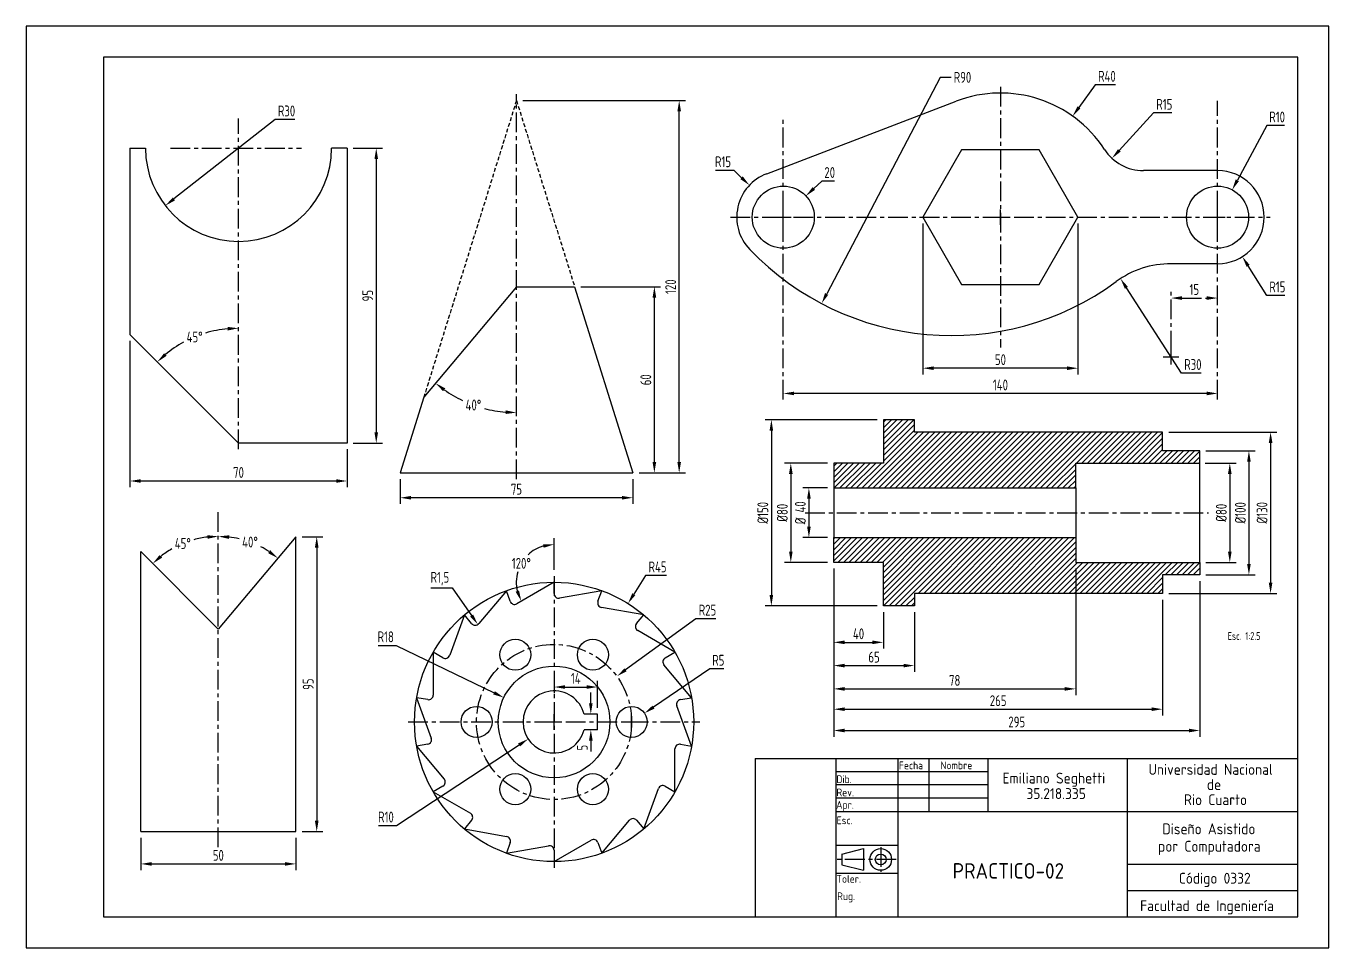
# Model space of a CAD drawing. Header units: millimetres. Extents: x 0 to 420, y 0 to 297.
import ezdxf

# ---------------------------------------------------------------- set-up
doc = ezdxf.new("R2010")
doc.units = ezdxf.units.MM
doc.header["$LTSCALE"] = 0.2
doc.linetypes.add('CENTER', pattern=[50.8, 31.75, -6.35, 6.35, -6.35])
doc.linetypes.add('HIDDEN', pattern=[9.525, 6.35, -3.175])
doc.layers.add('1', color=1, linetype='CENTER')
doc.layers.add('2', color=5, linetype='HIDDEN')
doc.styles.add('Mazufri', font='isocp.shx', dxfattribs={"width": 0.8})
doc.dimstyles.new('Copy of mazufri', dxfattribs={"dimtxt": 3.5, "dimasz": 3.5, "dimexe": 2, "dimexo": 2, "dimgap": 1, "dimtad": 1, "dimlfac": 2.5, "dimzin": 9, "dimtxsty": 'Mazufri', "dimcen": 2.5, "dimclrd": 1, "dimclre": 1, "dimclrt": 5, "dimadec": 0, "dimazin": 0, "dimtm": 1e-09, "dimtfac": 1, "dimtmove": 0, "dimatfit": 3, "dimfxl": 0, "dimarcsym": 0})
doc.dimstyles.new('mazufri', dxfattribs={"dimtxt": 3.5, "dimasz": 3.5, "dimexe": 2, "dimexo": 2, "dimgap": 1, "dimtad": 1, "dimzin": 9, "dimtxsty": 'Mazufri', "dimblk2": 'CLOSEDBLANK', "dimcen": 2.5, "dimclrd": 1, "dimclre": 1, "dimclrt": 5, "dimadec": 0, "dimazin": 0, "dimtm": 1e-09, "dimtfac": 1, "dimtdec": 0, "dimtmove": 0, "dimatfit": 3, "dimfxl": 0, "dimarcsym": 0})
doc.dimstyles.new('mazufri radio', dxfattribs={"dimtxt": 3.5, "dimasz": 3.5, "dimexe": 2, "dimexo": 2, "dimgap": 1, "dimtad": 1, "dimtih": 1, "dimtoh": 1, "dimzin": 9, "dimtxsty": 'Mazufri', "dimcen": 2.5, "dimclrd": 1, "dimclre": 1, "dimclrt": 5, "dimadec": 0, "dimazin": 0, "dimtm": 1e-09, "dimtfac": 1, "dimtmove": 0, "dimatfit": 3, "dimfxl": 0, "dimarcsym": 0})
pattern_1 = [(45, (-12.4183, 38.6741), (-0.8980256, 0.8980256), [])]

# ---------------------------------------------------------------- blocks, each defined once
blk = doc.blocks.new('*D10')
at = {"color": 1, "lineweight": -2}
for p, q in [((105.49, 257.64), (114.89, 257.64)), ((112.89, 254.14), (112.89, 166.14)), ((105.49, 162.64), (114.89, 162.64))]:
    blk.add_line(p, q, dxfattribs=at)
at = {"color": 1}
for points in [[(112.31, 254.14), (113.48, 254.14), (112.89, 257.64)], [(112.31, 166.14), (113.48, 166.14), (112.89, 162.64)]]:
    blk.add_solid(points, dxfattribs=at)
at = {"layer": 'Defpoints', "color": 0}
for p in [(103.49, 257.64), (103.49, 162.64), (112.89, 162.64)]:
    blk.add_point(p, dxfattribs=at)
at = {"color": 5, "insert": (110.14, 210.14), "char_height": 3.5, "attachment_point": 5, "rotation": 90, "style": 'Mazufri'}
blk.add_mtext('95', dxfattribs=at)
blk = doc.blocks.new('_ClosedBlank')
at = {"color": 0, "linetype": 'ByBlock', "lineweight": -2}
for p, q in [((-1, 0.17), (0, 0)), ((-1, 0.17), (-1, -0.17)), ((0, 0), (-1, -0.17))]:
    blk.add_line(p, q, dxfattribs=at)
blk = doc.blocks.new('*D11')
at = {"color": 1, "lineweight": -2}
for p, q in [((33.49, 195.64), (33.49, 148.43)), ((103.49, 160.64), (103.49, 148.43)), ((99.99, 150.43), (36.99, 150.43))]:
    blk.add_line(p, q, dxfattribs=at)
at = {"color": 1}
for points in [[(36.99, 151.02), (36.99, 149.85), (33.49, 150.43)], [(99.99, 151.02), (99.99, 149.85), (103.49, 150.43)]]:
    blk.add_solid(points, dxfattribs=at)
at = {"layer": 'Defpoints', "color": 0}
for p in [(33.49, 197.64), (103.49, 162.64), (33.49, 150.43)]:
    blk.add_point(p, dxfattribs=at)
at = {"color": 5, "insert": (68.49, 153.18), "char_height": 3.5, "attachment_point": 5, "style": 'Mazufri'}
blk.add_mtext('70', dxfattribs=at)
blk = doc.blocks.new('*D12')
at = {"color": 1, "lineweight": -2}
for p, q in [((120.59, 151.04), (120.59, 143.04)), ((195.59, 151.04), (195.59, 143.04)), ((192.09, 145.04), (124.09, 145.04))]:
    blk.add_line(p, q, dxfattribs=at)
at = {"color": 1}
for points in [[(124.09, 145.62), (124.09, 144.45), (120.59, 145.04)], [(192.09, 145.62), (192.09, 144.45), (195.59, 145.04)]]:
    blk.add_solid(points, dxfattribs=at)
at = {"layer": 'Defpoints', "color": 0}
for p in [(120.59, 153.04), (195.59, 153.04), (120.59, 145.04)]:
    blk.add_point(p, dxfattribs=at)
at = {"color": 5, "insert": (158.09, 147.79), "char_height": 3.5, "attachment_point": 5, "style": 'Mazufri'}
blk.add_mtext('75', dxfattribs=at)
blk = doc.blocks.new('*D13')
at = {"color": 1, "lineweight": -2}
for p, q in [((178.84, 213.04), (204.54, 213.04)), ((202.54, 156.54), (202.54, 209.54)), ((197.59, 153.04), (204.54, 153.04))]:
    blk.add_line(p, q, dxfattribs=at)
at = {"color": 1}
for points in [[(201.96, 209.54), (203.13, 209.54), (202.54, 213.04)], [(201.96, 156.54), (203.13, 156.54), (202.54, 153.04)]]:
    blk.add_solid(points, dxfattribs=at)
at = {"layer": 'Defpoints', "color": 0}
for p in [(176.84, 213.04), (202.54, 213.04), (195.59, 153.04)]:
    blk.add_point(p, dxfattribs=at)
at = {"color": 5, "insert": (199.79, 183.04), "char_height": 3.5, "attachment_point": 5, "rotation": 90, "style": 'Mazufri'}
blk.add_mtext('60', dxfattribs=at)
blk = doc.blocks.new('*D14')
at = {"color": 1, "lineweight": -2}
for p, q in [((160.09, 273.04), (212.54, 273.04)), ((210.54, 156.54), (210.54, 269.54)), ((197.59, 153.04), (212.54, 153.04))]:
    blk.add_line(p, q, dxfattribs=at)
at = {"color": 1}
for points in [[(209.96, 269.54), (211.13, 269.54), (210.54, 273.04)], [(209.96, 156.54), (211.13, 156.54), (210.54, 153.04)]]:
    blk.add_solid(points, dxfattribs=at)
at = {"layer": 'Defpoints', "color": 0}
for p in [(158.09, 273.04), (210.54, 273.04), (195.59, 153.04)]:
    blk.add_point(p, dxfattribs=at)
at = {"color": 5, "insert": (207.79, 213.04), "char_height": 3.5, "attachment_point": 5, "rotation": 90, "style": 'Mazufri'}
blk.add_mtext('120', dxfattribs=at)
blk = doc.blocks.new('*D15')
at = {"color": 1, "lineweight": -2}
for p, q in [((289.1, 233.44), (289.1, 184.77)), ((339.1, 233.44), (339.1, 184.77)), ((335.6, 186.77), (292.6, 186.77))]:
    blk.add_line(p, q, dxfattribs=at)
at = {"color": 1}
for points in [[(292.6, 187.36), (292.6, 186.19), (289.1, 186.77)], [(335.6, 187.36), (335.6, 186.19), (339.1, 186.77)]]:
    blk.add_solid(points, dxfattribs=at)
at = {"layer": 'Defpoints', "color": 0}
for p in [(289.1, 235.44), (339.1, 235.44), (289.1, 186.77)]:
    blk.add_point(p, dxfattribs=at)
at = {"color": 5, "insert": (314.1, 189.52), "char_height": 3.5, "attachment_point": 5, "style": 'Mazufri'}
blk.add_mtext('50', dxfattribs=at)
blk = doc.blocks.new('*D16')
at = {"color": 1, "lineweight": -2}
blk.add_line((380.6, 178.64), (247.6, 178.64), dxfattribs=at)
at = {"color": 1}
for points in [[(247.6, 179.22), (247.6, 178.06), (244.1, 178.64)], [(380.6, 179.22), (380.6, 178.06), (384.1, 178.64)]]:
    blk.add_solid(points, dxfattribs=at)
at = {"layer": 'Defpoints', "color": 0}
for p in [(244.1, 178.64), (244.1, 178.64), (384.1, 178.64)]:
    blk.add_point(p, dxfattribs=at)
at = {"color": 5, "insert": (314.1, 181.39), "char_height": 3.5, "attachment_point": 5, "style": 'Mazufri'}
blk.add_mtext('140', dxfattribs=at)
blk = doc.blocks.new('*D17')
at = {"color": 1, "lineweight": -2}
for p, q in [((36.97, 35.48), (36.97, 25.07)), ((86.97, 35.48), (86.97, 25.07)), ((40.47, 27.07), (83.47, 27.07))]:
    blk.add_line(p, q, dxfattribs=at)
at = {"color": 1}
for points in [[(40.47, 27.65), (40.47, 26.49), (36.97, 27.07)], [(83.47, 27.65), (83.47, 26.49), (86.97, 27.07)]]:
    blk.add_solid(points, dxfattribs=at)
at = {"layer": 'Defpoints', "color": 0}
for p in [(36.97, 37.48), (86.97, 37.48), (86.97, 27.07)]:
    blk.add_point(p, dxfattribs=at)
at = {"color": 5, "insert": (61.97, 29.82), "char_height": 3.5, "attachment_point": 5, "style": 'Mazufri'}
blk.add_mtext('50', dxfattribs=at)
blk = doc.blocks.new('*D18')
at = {"color": 1, "lineweight": -2}
for p, q in [((88.97, 132.48), (95.7, 132.48)), ((93.7, 128.98), (93.7, 40.98)), ((88.97, 37.48), (95.7, 37.48))]:
    blk.add_line(p, q, dxfattribs=at)
at = {"color": 1}
for points in [[(93.12, 128.98), (94.28, 128.98), (93.7, 132.48)], [(93.12, 40.98), (94.28, 40.98), (93.7, 37.48)]]:
    blk.add_solid(points, dxfattribs=at)
at = {"layer": 'Defpoints', "color": 0}
for p in [(86.97, 132.48), (86.97, 37.48), (93.7, 37.48)]:
    blk.add_point(p, dxfattribs=at)
at = {"color": 5, "insert": (90.95, 84.98), "char_height": 3.5, "attachment_point": 5, "rotation": 90, "style": 'Mazufri'}
blk.add_mtext('95', dxfattribs=at)
blk = doc.blocks.new('*D19')
at = {"color": 1, "lineweight": -2}
for p, q in [((260.36, 122.19), (260.36, 96.45)), ((276.36, 108.19), (276.36, 96.45)), ((263.86, 98.45), (272.86, 98.45))]:
    blk.add_line(p, q, dxfattribs=at)
at = {"color": 1}
for points in [[(263.86, 99.04), (263.86, 97.87), (260.36, 98.45)], [(272.86, 99.04), (272.86, 97.87), (276.36, 98.45)]]:
    blk.add_solid(points, dxfattribs=at)
at = {"layer": 'Defpoints', "color": 0}
for p in [(260.36, 124.19), (276.36, 110.19), (276.36, 98.45)]:
    blk.add_point(p, dxfattribs=at)
at = {"color": 5, "insert": (268.36, 101.2), "char_height": 3.5, "attachment_point": 5, "style": 'Mazufri'}
blk.add_mtext('40', dxfattribs=at)
blk = doc.blocks.new('*D20')
at = {"color": 1, "lineweight": -2}
for p, q in [((260.36, 122.19), (260.36, 88.95)), ((286.36, 108.19), (286.36, 88.95)), ((263.86, 90.95), (282.86, 90.95))]:
    blk.add_line(p, q, dxfattribs=at)
at = {"color": 1}
for points in [[(263.86, 91.54), (263.86, 90.37), (260.36, 90.95)], [(282.86, 91.54), (282.86, 90.37), (286.36, 90.95)]]:
    blk.add_solid(points, dxfattribs=at)
at = {"layer": 'Defpoints', "color": 0}
for p in [(260.36, 124.19), (286.36, 110.19), (286.36, 90.95)]:
    blk.add_point(p, dxfattribs=at)
at = {"color": 5, "insert": (273.36, 93.7), "char_height": 3.5, "attachment_point": 5, "style": 'Mazufri'}
blk.add_mtext('65', dxfattribs=at)
blk = doc.blocks.new('*D21')
at = {"color": 1, "lineweight": -2}
for p, q in [((260.36, 122.19), (260.36, 74.91)), ((366.36, 112.19), (366.36, 74.91)), ((263.86, 76.91), (362.86, 76.91))]:
    blk.add_line(p, q, dxfattribs=at)
at = {"color": 1}
for points in [[(263.86, 77.49), (263.86, 76.33), (260.36, 76.91)], [(362.86, 77.49), (362.86, 76.33), (366.36, 76.91)]]:
    blk.add_solid(points, dxfattribs=at)
at = {"layer": 'Defpoints', "color": 0}
for p in [(260.36, 124.19), (366.36, 114.19), (366.36, 76.91)]:
    blk.add_point(p, dxfattribs=at)
at = {"color": 5, "insert": (313.36, 79.66), "char_height": 3.5, "attachment_point": 5, "style": 'Mazufri'}
blk.add_mtext('265', dxfattribs=at)
blk = doc.blocks.new('*D22')
at = {"color": 1, "lineweight": -2}
for p, q in [((260.36, 122.19), (260.36, 68.05)), ((378.36, 118.19), (378.36, 68.05)), ((263.86, 70.05), (374.86, 70.05))]:
    blk.add_line(p, q, dxfattribs=at)
at = {"color": 1}
for points in [[(263.86, 70.63), (263.86, 69.46), (260.36, 70.05)], [(374.86, 70.63), (374.86, 69.46), (378.36, 70.05)]]:
    blk.add_solid(points, dxfattribs=at)
at = {"layer": 'Defpoints', "color": 0}
for p in [(260.36, 124.19), (378.36, 120.19), (378.36, 70.05)]:
    blk.add_point(p, dxfattribs=at)
at = {"color": 5, "insert": (319.36, 72.8), "char_height": 3.5, "attachment_point": 5, "style": 'Mazufri'}
blk.add_mtext('295', dxfattribs=at)
blk = doc.blocks.new('*D23')
at = {"color": 1, "lineweight": -2}
for p, q in [((258.36, 148.19), (250.36, 148.19)), ((252.36, 144.69), (252.36, 135.69)), ((258.36, 132.19), (250.36, 132.19))]:
    blk.add_line(p, q, dxfattribs=at)
at = {"color": 1}
for points in [[(251.78, 144.69), (252.95, 144.69), (252.36, 148.19)], [(251.78, 135.69), (252.95, 135.69), (252.36, 132.19)]]:
    blk.add_solid(points, dxfattribs=at)
at = {"layer": 'Defpoints', "color": 0}
for p in [(260.36, 148.19), (252.36, 132.19), (260.36, 132.19)]:
    blk.add_point(p, dxfattribs=at)
at = {"color": 5, "insert": (249.61, 140.19), "char_height": 3.5, "attachment_point": 5, "rotation": 90, "style": 'Mazufri'}
blk.add_mtext('%%c 40', dxfattribs=at)
blk = doc.blocks.new('*D24')
at = {"color": 1, "lineweight": -2}
for p, q in [((258.36, 156.19), (244.53, 156.19)), ((246.53, 152.69), (246.53, 127.69)), ((258.36, 124.19), (244.53, 124.19))]:
    blk.add_line(p, q, dxfattribs=at)
at = {"color": 1}
for points in [[(245.95, 152.69), (247.12, 152.69), (246.53, 156.19)], [(245.95, 127.69), (247.12, 127.69), (246.53, 124.19)]]:
    blk.add_solid(points, dxfattribs=at)
at = {"layer": 'Defpoints', "color": 0}
for p in [(260.36, 156.19), (246.53, 124.19), (260.36, 124.19)]:
    blk.add_point(p, dxfattribs=at)
at = {"color": 5, "insert": (243.78, 140.19), "char_height": 3.5, "attachment_point": 5, "rotation": 90, "style": 'Mazufri'}
blk.add_mtext('%%c80', dxfattribs=at)
blk = doc.blocks.new('*D25')
at = {"color": 1, "lineweight": -2}
for p, q in [((274.36, 170.19), (238.26, 170.19)), ((240.26, 166.69), (240.26, 113.69)), ((274.36, 110.19), (238.26, 110.19))]:
    blk.add_line(p, q, dxfattribs=at)
at = {"color": 1}
for points in [[(239.68, 166.69), (240.84, 166.69), (240.26, 170.19)], [(239.68, 113.69), (240.84, 113.69), (240.26, 110.19)]]:
    blk.add_solid(points, dxfattribs=at)
at = {"layer": 'Defpoints', "color": 0}
for p in [(276.36, 170.19), (240.26, 110.19), (276.36, 110.19)]:
    blk.add_point(p, dxfattribs=at)
at = {"color": 5, "insert": (237.51, 140.19), "char_height": 3.5, "attachment_point": 5, "rotation": 90, "style": 'Mazufri'}
blk.add_mtext('%%c150', dxfattribs=at)
blk = doc.blocks.new('*D26')
at = {"color": 1, "lineweight": -2}
for p, q in [((380.1, 156.19), (390.04, 156.19)), ((388.04, 152.69), (388.04, 127.69)), ((380.36, 124.19), (390.04, 124.19))]:
    blk.add_line(p, q, dxfattribs=at)
at = {"color": 1}
for points in [[(387.45, 152.69), (388.62, 152.69), (388.04, 156.19)], [(387.45, 127.69), (388.62, 127.69), (388.04, 124.19)]]:
    blk.add_solid(points, dxfattribs=at)
at = {"layer": 'Defpoints', "color": 0}
for p in [(378.1, 156.19), (378.36, 124.19), (388.04, 124.19)]:
    blk.add_point(p, dxfattribs=at)
at = {"color": 5, "insert": (385.29, 140.19), "char_height": 3.5, "attachment_point": 5, "rotation": 90, "style": 'Mazufri'}
blk.add_mtext('%%c80', dxfattribs=at)
blk = doc.blocks.new('*D27')
at = {"color": 1, "lineweight": -2}
for p, q in [((380.36, 160.19), (396.2, 160.19)), ((394.2, 156.69), (394.2, 123.69)), ((380.36, 120.19), (396.2, 120.19))]:
    blk.add_line(p, q, dxfattribs=at)
at = {"color": 1}
for points in [[(393.62, 156.69), (394.78, 156.69), (394.2, 160.19)], [(393.62, 123.69), (394.78, 123.69), (394.2, 120.19)]]:
    blk.add_solid(points, dxfattribs=at)
at = {"layer": 'Defpoints', "color": 0}
for p in [(378.36, 160.19), (378.36, 120.19), (394.2, 120.19)]:
    blk.add_point(p, dxfattribs=at)
at = {"color": 5, "insert": (391.45, 140.19), "char_height": 3.5, "attachment_point": 5, "rotation": 90, "style": 'Mazufri'}
blk.add_mtext('%%c100', dxfattribs=at)
blk = doc.blocks.new('*D28')
at = {"color": 1, "lineweight": -2}
for p, q in [((368.36, 166.19), (403.19, 166.19)), ((401.19, 162.69), (401.19, 117.69)), ((368.36, 114.19), (403.19, 114.19))]:
    blk.add_line(p, q, dxfattribs=at)
at = {"color": 1}
for points in [[(400.61, 162.69), (401.78, 162.69), (401.19, 166.19)], [(400.61, 117.69), (401.78, 117.69), (401.19, 114.19)]]:
    blk.add_solid(points, dxfattribs=at)
at = {"layer": 'Defpoints', "color": 0}
for p in [(366.36, 166.19), (366.36, 114.19), (401.19, 114.19)]:
    blk.add_point(p, dxfattribs=at)
at = {"color": 5, "insert": (398.44, 140.19), "char_height": 3.5, "attachment_point": 5, "rotation": 90, "style": 'Mazufri'}
blk.add_mtext('%%c130', dxfattribs=at)
blk = doc.blocks.new('*D29')
at = {"color": 1, "lineweight": -2}
for p, q in [((173.72, 84.06), (180.72, 84.06)), ((184.22, 77.3), (184.22, 86.06)), ((170.22, 83.19), (170.22, 82.06))]:
    blk.add_line(p, q, dxfattribs=at)
at = {"color": 1}
for points in [[(173.72, 84.64), (173.72, 83.47), (170.22, 84.06)], [(180.72, 84.64), (180.72, 83.47), (184.22, 84.06)]]:
    blk.add_solid(points, dxfattribs=at)
at = {"layer": 'Defpoints', "color": 0}
for p in [(170.22, 85.19), (184.22, 84.06), (184.22, 75.3)]:
    blk.add_point(p, dxfattribs=at)
at = {"color": 5, "insert": (177.22, 86.81), "char_height": 3.5, "attachment_point": 5, "style": 'Mazufri'}
blk.add_mtext('14', dxfattribs=at)
blk = doc.blocks.new('*D30')
at = {"color": 1, "lineweight": -2}
for start, end in [(95.4203, 106.7129), (118.5412, 129.5797)]:
    blk.add_arc((68.49, 162.64), 37.01, start, end, dxfattribs=at)
at = {"color": 1}
for points in [[(64.97, 200.07), (65.02, 198.91), (68.49, 199.65)], [(45.3, 190.74), (44.52, 191.6), (42.32, 188.81)]]:
    blk.add_solid(points, dxfattribs=at)
at = {"layer": 'Defpoints', "color": 0}
for p in [(68.49, 267.18), (33.49, 197.64), (58.91, 198.39), (68.49, 162.64), (68.49, 160.64)]:
    blk.add_point(p, dxfattribs=at)
at = {"color": 5, "insert": (54.33, 196.84), "char_height": 3.5, "attachment_point": 5, "style": 'Mazufri'}
blk.add_mtext('45°', dxfattribs=at)
blk = doc.blocks.new('*D31')
at = {"color": 1, "lineweight": -2}
for start, end in [(77.044, 83.2841), (56.7159, 62.6234)]:
    blk.add_arc((61.97, 102.69), 29.88, start, end, dxfattribs=at)
at = {"color": 1}
for points in [[(65.43, 131.78), (65.5, 132.94), (61.97, 132.57)], [(78.72, 128.13), (78.02, 127.2), (81.18, 125.58)]]:
    blk.add_solid(points, dxfattribs=at)
at = {"layer": 'Defpoints', "color": 0}
for p in [(61.97, 141.04), (86.97, 132.48), (75.38, 129.39), (61.97, 102.69), (61.97, 32.48)]:
    blk.add_point(p, dxfattribs=at)
at = {"color": 5, "insert": (72.19, 130.76), "char_height": 3.5, "attachment_point": 5, "style": 'Mazufri'}
blk.add_mtext('40°', dxfattribs=at)
blk = doc.blocks.new('*D32')
at = {"color": 1, "lineweight": -2}
for start, end in [(96.7116, 105.3635), (120.0281, 128.2884)]:
    blk.add_arc((61.97, 102.69), 29.9, start, end, dxfattribs=at)
at = {"color": 1}
for points in [[(58.44, 132.96), (58.51, 131.8), (61.97, 132.59)], [(43.84, 125.72), (43.06, 126.59), (40.83, 123.83)]]:
    blk.add_solid(points, dxfattribs=at)
at = {"layer": 'Defpoints', "color": 0}
for p in [(61.97, 141.04), (54.23, 131.57), (36.97, 127.69), (61.97, 102.69), (61.97, 32.48)]:
    blk.add_point(p, dxfattribs=at)
at = {"color": 5, "insert": (50.53, 130.31), "char_height": 3.5, "attachment_point": 5, "style": 'Mazufri'}
blk.add_mtext('45°', dxfattribs=at)
blk = doc.blocks.new('*D34')
at = {"color": 1, "lineweight": -2}
for start, end in [(234.9439, 244.6103), (255.2106, 265.0561)]:
    blk.add_arc((158.09, 213.04), 40.58, start, end, dxfattribs=at)
at = {"color": 1}
for points in [[(134.43, 179.36), (135.14, 180.28), (132.01, 181.95)], [(154.62, 173.2), (154.57, 172.03), (158.09, 172.46)]]:
    blk.add_solid(points, dxfattribs=at)
at = {"layer": 'Defpoints', "color": 0}
for p in [(158.09, 275.04), (158.09, 213.04), (128.22, 177.43), (139.88, 176.78), (158.09, 151.04)]:
    blk.add_point(p, dxfattribs=at)
at = {"color": 5, "insert": (144.21, 174.91), "char_height": 3.5, "attachment_point": 5, "style": 'Mazufri'}
blk.add_mtext('40°', dxfattribs=at)
blk = doc.blocks.new('*D35')
at = {"color": 1, "lineweight": -2}
for p, q in [((344.62, 278.08), (339.42, 270.81)), ((351.22, 278.08), (344.62, 278.08)), ((311.6, 235.44), (316.6, 235.44)), ((314.1, 232.94), (314.1, 237.94))]:
    blk.add_line(p, q, dxfattribs=at)
at = {"color": 1}
blk.add_solid([(338.94, 271.15), (339.89, 270.47), (337.38, 267.97)], dxfattribs=at)
at = {"layer": 'Defpoints', "color": 0}
for p in [(337.38, 267.97), (314.1, 235.44)]:
    blk.add_point(p, dxfattribs=at)
at = {"color": 5, "insert": (348.42, 280.83), "char_height": 3.5, "attachment_point": 5, "style": 'Mazufri'}
blk.add_mtext('R40', dxfattribs=at)
blk = doc.blocks.new('*D36')
at = {"color": 1, "lineweight": -2}
for p, q in [((222.23, 250.54), (228.11, 250.54)), ((228.11, 250.54), (230.65, 248.14)), ((241.6, 235.44), (246.6, 235.44)), ((244.1, 232.94), (244.1, 237.94))]:
    blk.add_line(p, q, dxfattribs=at)
at = {"color": 1}
blk.add_solid([(231.05, 248.56), (230.25, 247.71), (233.2, 245.73)], dxfattribs=at)
at = {"layer": 'Defpoints', "color": 0}
for p in [(233.2, 245.73), (244.1, 235.44)]:
    blk.add_point(p, dxfattribs=at)
at = {"color": 5, "insert": (224.67, 253.29), "char_height": 3.5, "attachment_point": 5, "style": 'Mazufri'}
blk.add_mtext('R15', dxfattribs=at)
blk = doc.blocks.new('*D37')
at = {"color": 1, "lineweight": -2}
for p, q in [((256.5, 247.07), (253.95, 244.68)), ((260.65, 247.07), (256.5, 247.07)), ((241.6, 235.44), (246.6, 235.44)), ((244.1, 232.94), (244.1, 237.94))]:
    blk.add_line(p, q, dxfattribs=at)
at = {"color": 1}
blk.add_solid([(253.55, 245.1), (254.35, 244.25), (251.39, 242.28)], dxfattribs=at)
at = {"layer": 'Defpoints', "color": 0}
for p in [(251.39, 242.28), (236.81, 228.59)]:
    blk.add_point(p, dxfattribs=at)
at = {"color": 5, "insert": (259.07, 249.82), "char_height": 3.5, "attachment_point": 5, "style": 'Mazufri'}
blk.add_mtext('20', dxfattribs=at)
blk = doc.blocks.new('*D38')
at = {"color": 1, "lineweight": -2}
for p, q in [((363.49, 269.02), (352.43, 256.96)), ((369.37, 269.02), (363.49, 269.02))]:
    blk.add_line(p, q, dxfattribs=at)
at = {"color": 1}
blk.add_solid([(352, 257.36), (352.86, 256.57), (350.06, 254.39)], dxfattribs=at)
at = {"layer": 'Defpoints', "color": 0}
for p in [(360.2, 265.44), (350.06, 254.39)]:
    blk.add_point(p, dxfattribs=at)
at = {"color": 5, "insert": (366.93, 271.77), "char_height": 3.5, "attachment_point": 5, "style": 'Mazufri'}
blk.add_mtext('R15', dxfattribs=at)
blk = doc.blocks.new('*D40')
at = {"color": 1, "lineweight": -2}
for p, q in [((130.48, 115.99), (137.33, 115.99)), ((137.33, 115.99), (143.63, 107.08))]:
    blk.add_line(p, q, dxfattribs=at)
at = {"color": 1}
blk.add_solid([(144.1, 107.42), (143.15, 106.75), (145.65, 104.23)], dxfattribs=at)
at = {"layer": 'Defpoints', "color": 0}
for p in [(144.78, 105.45), (145.65, 104.23)]:
    blk.add_point(p, dxfattribs=at)
at = {"color": 5, "insert": (133.4, 119), "char_height": 3.5, "attachment_point": 5, "style": 'Mazufri'}
blk.add_mtext('R1,5', dxfattribs=at)
blk = doc.blocks.new('*D41')
at = {"color": 1, "lineweight": -2}
blk.add_line((170.22, 121.8), (170.22, 132), dxfattribs=at)
for start, end in [(106.5002, 133.4879), (164.0689, 193.4998)]:
    blk.add_arc((170.22, 117.8), 12.2, start, end, dxfattribs=at)
at = {"color": 1}
for points in [[(166.67, 130.07), (166.84, 128.92), (170.22, 130)], [(158.9, 115.17), (157.82, 114.74), (159.66, 111.71)]]:
    blk.add_solid(points, dxfattribs=at)
at = {"layer": 'Defpoints', "color": 0}
for p in [(162.38, 127.15), (170.22, 119.8), (170.22, 117.8), (158.23, 110.88), (170.22, 25.8)]:
    blk.add_point(p, dxfattribs=at)
at = {"color": 5, "insert": (159.66, 123.9), "char_height": 3.5, "attachment_point": 5, "style": 'Mazufri'}
blk.add_mtext('120°', dxfattribs=at)
blk = doc.blocks.new('*D43')
at = {"color": 1, "lineweight": -2}
for p, q in [((372.49, 185.21), (354.71, 212.69)), ((378.81, 185.21), (372.49, 185.21))]:
    blk.add_line(p, q, dxfattribs=at)
at = {"color": 1}
blk.add_solid([(355.2, 213.01), (354.22, 212.37), (352.81, 215.63)], dxfattribs=at)
at = {"layer": 'Defpoints', "color": 0}
for p in [(352.81, 215.63), (369.1, 190.44)]:
    blk.add_point(p, dxfattribs=at)
at = {"color": 5, "insert": (376.15, 187.96), "char_height": 3.5, "attachment_point": 5, "style": 'Mazufri'}
blk.add_mtext('R30', dxfattribs=at)
blk = doc.blocks.new('*D44')
at = {"layer": '1', "color": 1, "lineweight": -2}
for p, q in [((369.1, 192.44), (369.1, 211.37)), ((372.6, 209.37), (380.6, 209.37))]:
    blk.add_line(p, q, dxfattribs=at)
at = {"layer": '1', "color": 1}
for points in [[(372.6, 209.96), (372.6, 208.79), (369.1, 209.37)], [(380.6, 209.96), (380.6, 208.79), (384.1, 209.37)]]:
    blk.add_solid(points, dxfattribs=at)
at = {"layer": 'Defpoints', "color": 0}
for p in [(384.1, 220.44), (384.1, 209.37), (369.1, 190.44)]:
    blk.add_point(p, dxfattribs=at)
at = {"layer": '1', "color": 5, "insert": (376.6, 212.12), "char_height": 3.5, "attachment_point": 5, "style": 'Mazufri'}
blk.add_mtext('15', dxfattribs=at)
blk = doc.blocks.new('*D45')
at = {"color": 1, "lineweight": -2}
for p, q in [((199.7, 120.01), (195.91, 113.94)), ((206.41, 120.01), (199.7, 120.01)), ((167.72, 72.8), (172.72, 72.8)), ((170.22, 70.3), (170.22, 75.3))]:
    blk.add_line(p, q, dxfattribs=at)
at = {"color": 1}
blk.add_solid([(195.41, 114.25), (196.4, 113.63), (194.05, 110.97)], dxfattribs=at)
at = {"layer": 'Defpoints', "color": 0}
for p in [(194.05, 110.97), (170.22, 72.8)]:
    blk.add_point(p, dxfattribs=at)
at = {"color": 5, "insert": (203.56, 122.76), "char_height": 3.5, "attachment_point": 5, "style": 'Mazufri'}
blk.add_mtext('R45', dxfattribs=at)
blk = doc.blocks.new('*D46')
at = {"color": 1, "lineweight": -2}
for p, q in [((220.42, 89.93), (202.25, 77.58)), ((224.89, 89.93), (220.42, 89.93)), ((192.72, 72.8), (197.72, 72.8)), ((195.22, 70.3), (195.22, 75.3))]:
    blk.add_line(p, q, dxfattribs=at)
at = {"color": 1}
blk.add_solid([(201.92, 78.06), (202.58, 77.1), (199.35, 75.61)], dxfattribs=at)
at = {"layer": 'Defpoints', "color": 0}
for p in [(199.35, 75.61), (195.22, 72.8)]:
    blk.add_point(p, dxfattribs=at)
at = {"color": 5, "insert": (223.16, 92.68), "char_height": 3.5, "attachment_point": 5, "style": 'Mazufri'}
blk.add_mtext('R5', dxfattribs=at)
blk = doc.blocks.new('*D47')
at = {"color": 1, "lineweight": -2}
for p, q in [((113.56, 97.48), (119.32, 97.48)), ((119.32, 97.48), (150.87, 82.18)), ((167.72, 72.8), (172.72, 72.8)), ((170.22, 70.3), (170.22, 75.3))]:
    blk.add_line(p, q, dxfattribs=at)
at = {"color": 1}
blk.add_solid([(151.13, 82.71), (150.62, 81.66), (154.02, 80.66)], dxfattribs=at)
at = {"layer": 'Defpoints', "color": 0}
for p in [(154.02, 80.66), (170.22, 72.8)]:
    blk.add_point(p, dxfattribs=at)
at = {"color": 5, "insert": (115.94, 100.23), "char_height": 3.5, "attachment_point": 5, "style": 'Mazufri'}
blk.add_mtext('R18', dxfattribs=at)
blk = doc.blocks.new('*D49')
at = {"color": 1, "lineweight": -2}
for p, q in [((167.72, 72.8), (172.72, 72.8)), ((170.22, 70.3), (170.22, 75.3)), ((119.39, 39.42), (158.93, 65.39)), ((113.63, 39.42), (119.39, 39.42))]:
    blk.add_line(p, q, dxfattribs=at)
at = {"color": 1}
blk.add_solid([(158.61, 65.88), (159.26, 64.9), (161.86, 67.31)], dxfattribs=at)
at = {"layer": 'Defpoints', "color": 0}
for p in [(170.22, 72.8), (161.86, 67.31)]:
    blk.add_point(p, dxfattribs=at)
at = {"color": 5, "insert": (116.01, 42.17), "char_height": 3.5, "attachment_point": 5, "style": 'Mazufri'}
blk.add_mtext('R10', dxfattribs=at)
blk = doc.blocks.new('*D50')
at = {"color": 1, "lineweight": -2}
for p, q in [((215.94, 106.08), (193.26, 89.57)), ((222.38, 106.08), (215.94, 106.08)), ((167.72, 72.8), (172.72, 72.8)), ((170.22, 70.3), (170.22, 75.3))]:
    blk.add_line(p, q, dxfattribs=at)
at = {"color": 1}
blk.add_solid([(192.92, 90.05), (193.6, 89.1), (190.43, 87.51)], dxfattribs=at)
at = {"layer": 'Defpoints', "color": 0}
for p in [(190.43, 87.51), (170.22, 72.8)]:
    blk.add_point(p, dxfattribs=at)
at = {"color": 5, "insert": (219.66, 108.83), "char_height": 3.5, "attachment_point": 5, "style": 'Mazufri'}
blk.add_mtext('R25', dxfattribs=at)
blk = doc.blocks.new('*D51')
at = {"color": 1, "lineweight": -2}
for p, q in [((260.36, 122.19), (260.36, 81.45)), ((338.36, 122.19), (338.36, 81.45)), ((263.86, 83.45), (334.86, 83.45))]:
    blk.add_line(p, q, dxfattribs=at)
at = {"color": 1}
for points in [[(263.86, 84.04), (263.86, 82.87), (260.36, 83.45)], [(334.86, 84.04), (334.86, 82.87), (338.36, 83.45)]]:
    blk.add_solid(points, dxfattribs=at)
at = {"layer": 'Defpoints', "color": 0}
for p in [(260.36, 124.19), (338.36, 124.19), (338.36, 83.45)]:
    blk.add_point(p, dxfattribs=at)
at = {"color": 5, "insert": (299.36, 86.2), "char_height": 3.5, "attachment_point": 5, "style": 'Mazufri'}
blk.add_mtext('78', dxfattribs=at)
blk = doc.blocks.new('*D52')
at = {"color": 1, "lineweight": -2}
for p, q in [((80.3, 266.91), (47.64, 241.29)), ((86.63, 266.91), (80.3, 266.91))]:
    blk.add_line(p, q, dxfattribs=at)
at = {"color": 1}
blk.add_solid([(47.28, 241.75), (48, 240.83), (44.89, 239.13)], dxfattribs=at)
at = {"layer": 'Defpoints', "color": 0}
for p in [(68.49, 257.64), (44.89, 239.13)]:
    blk.add_point(p, dxfattribs=at)
at = {"color": 5, "insert": (83.97, 269.66), "char_height": 3.5, "attachment_point": 5, "style": 'Mazufri'}
blk.add_mtext('R30', dxfattribs=at)
blk = doc.blocks.new('*D54')
at = {"color": 1, "lineweight": -2}
for p, q in [((294.69, 280.48), (258.09, 210.71)), ((298.19, 280.48), (294.69, 280.48))]:
    blk.add_line(p, q, dxfattribs=at)
at = {"color": 1}
blk.add_solid([(257.57, 210.98), (258.6, 210.44), (256.46, 207.61)], dxfattribs=at)
at = {"layer": 'Defpoints', "color": 0}
for p in [(298.28, 287.31), (256.46, 207.61)]:
    blk.add_point(p, dxfattribs=at)
at = {"color": 5, "insert": (301.86, 280.48), "char_height": 3.5, "attachment_point": 5, "style": 'Mazufri'}
blk.add_mtext('R90', dxfattribs=at)
blk = doc.blocks.new('*D55')
at = {"color": 1, "lineweight": -2}
for p, q in [((399.93, 264.97), (390.48, 247.34)), ((405.69, 264.97), (399.93, 264.97)), ((381.6, 235.44), (386.6, 235.44)), ((384.1, 232.94), (384.1, 237.94))]:
    blk.add_line(p, q, dxfattribs=at)
at = {"color": 1}
blk.add_solid([(389.96, 247.61), (390.99, 247.06), (388.83, 244.25)], dxfattribs=at)
at = {"layer": 'Defpoints', "color": 0}
for p in [(388.83, 244.25), (384.1, 235.44)]:
    blk.add_point(p, dxfattribs=at)
at = {"color": 5, "insert": (403.31, 267.72), "char_height": 3.5, "attachment_point": 5, "style": 'Mazufri'}
blk.add_mtext('R10', dxfattribs=at)
blk = doc.blocks.new('*D56')
at = {"color": 1, "lineweight": -2}
for p, q in [((381.6, 235.44), (386.6, 235.44)), ((384.1, 232.94), (384.1, 237.94)), ((399.93, 210.22), (393.94, 219.77)), ((405.8, 210.22), (399.93, 210.22))]:
    blk.add_line(p, q, dxfattribs=at)
at = {"color": 1}
blk.add_solid([(394.43, 220.08), (393.44, 219.46), (392.08, 222.73)], dxfattribs=at)
at = {"layer": 'Defpoints', "color": 0}
for p in [(384.1, 235.44), (392.08, 222.73)]:
    blk.add_point(p, dxfattribs=at)
at = {"color": 5, "insert": (403.37, 212.97), "char_height": 3.5, "attachment_point": 5, "style": 'Mazufri'}
blk.add_mtext('R15', dxfattribs=at)

msp = doc.modelspace()

# ---------------------------------------------------------------- hatches: boundary and pattern name
at = {"layer": '1', "linetype": 'Continuous'}
h = msp.add_hatch(dxfattribs=at)
h.set_pattern_fill('ANSI31', color=256, scale=0.4, style=0)
h.set_pattern_definition(pattern_1)
h.paths.add_polyline_path([(338.3612, 156.1927), (378.3612, 156.1927), (378.3612, 160.1927), (366.3612, 160.1927), (366.3612, 166.1927), (286.3612, 166.1927), (286.3612, 170.1927), (276.3612, 170.1927), (276.3612, 156.1927), (260.3612, 156.1927), (260.3612, 148.1927), (338.3612, 148.1927)])
h = msp.add_hatch(dxfattribs=at)
h.set_pattern_fill('ANSI31', color=256, scale=0.4, style=0)
h.set_pattern_definition(pattern_1)
h.paths.add_polyline_path([(286.3612, 110.1927), (276.3612, 110.1927), (276.3612, 124.1927), (260.3612, 124.1927), (260.3612, 132.1927), (338.3612, 132.1927), (338.3612, 124.1927), (378.3612, 124.1927), (378.3612, 120.1927), (366.3612, 120.1927), (366.3612, 114.1927), (286.3612, 114.1927)])

# ---------------------------------------------------------------- linework, layer by layer
for p, q in [((25.005, 287), (25.005, 10)), ((410, 287), (25.005, 287)), ((410, 10), (410, 287)), ((238.7465, 249.448), (299.8179, 272.7992)), ((33.4922, 257.6427), (33.4922, 197.6427)), ((33.4922, 257.6427), (38.4922, 257.6427)), ((103.4922, 257.6427), (98.4922, 257.6427)), ((103.4922, 257.6427), (103.4922, 162.6427)), ((384.1036, 250.4372), (360.2014, 250.4372)), ((384.1036, 220.4372), (369.1036, 220.4372)), ((158.0919, 213.0365), (128.2151, 177.4307)), ((158.0919, 213.0365), (176.8419, 213.0365)), ((176.8419, 213.0365), (195.5919, 153.0365)), ((68.4922, 162.6427), (33.4922, 197.6427)), ((128.2151, 177.4307), (120.5919, 153.0365)), ((103.4922, 162.6427), (68.4922, 162.6427)), ((378.3612, 124.1927), (378.3612, 156.1927)), ((120.5919, 153.0365), (195.5919, 153.0365)), ((260.3612, 148.1927), (260.3612, 132.1927)), ((338.3612, 148.1927), (338.3612, 132.1927)), ((86.9723, 132.4833), (61.9723, 102.6895)), ((86.9723, 37.4833), (86.9723, 132.4833)), ((61.9723, 102.6895), (36.9723, 127.6895)), ((36.9723, 37.4833), (36.9723, 127.6895)), ((170.2185, 117.8034), (158.2321, 110.883)), ((170.2185, 114.1634), (170.2185, 117.8034)), ((154.8276, 115.0896), (145.9309, 104.487)), ((156.0725, 111.6691), (154.8276, 115.0896)), ((185.6094, 115.0896), (171.9789, 112.6862)), ((184.3644, 111.6691), (185.6094, 115.0896)), ((199.1439, 107.2754), (185.5135, 109.6788)), ((141.293, 107.2754), (136.5592, 94.2694)), ((143.6328, 104.487), (141.293, 107.2754)), ((196.8041, 104.487), (199.1439, 107.2754)), ((209.1896, 95.3034), (197.2032, 102.2237)), ((131.2473, 95.3034), (131.2473, 81.4627)), ((134.3997, 93.4834), (131.2473, 95.3034)), ((206.0372, 93.4834), (209.1896, 95.3034)), ((214.5348, 80.6176), (205.6382, 91.2202)), ((125.9021, 80.6176), (130.6359, 67.6116)), ((129.4868, 79.9855), (125.9021, 80.6176)), ((210.9501, 79.9855), (214.5348, 80.6176)), ((214.5348, 64.9892), (209.801, 77.9952)), ((184.2185, 75.3034), (179.9009, 75.3034)), ((184.2185, 70.3034), (184.2185, 75.3034)), ((184.2185, 70.3034), (179.9009, 70.3034)), ((129.4868, 65.6213), (125.9021, 64.9892)), ((125.9021, 64.9892), (134.7987, 54.3866)), ((209.1896, 50.3034), (209.1896, 64.1441)), ((210.9501, 65.6213), (214.5348, 64.9892)), ((235, 61), (410, 61)), ((235, 61), (235, 10)), ((134.3997, 52.1234), (131.2473, 50.3034)), ((199.1439, 38.3314), (203.8777, 51.3374)), ((206.0372, 52.1234), (209.1896, 50.3034)), ((131.2473, 50.3034), (143.2337, 43.383)), ((143.6328, 41.1198), (141.293, 38.3314)), ((141.293, 38.3314), (154.9235, 35.928)), ((185.6094, 30.5172), (194.506, 41.1198)), ((196.8041, 41.1198), (199.1439, 38.3314)), ((36.9723, 37.4833), (86.9723, 37.4833)), ((156.0725, 33.9377), (154.8276, 30.5172)), ((170.2185, 27.8034), (182.2049, 34.7237)), ((184.3644, 33.9377), (185.6094, 30.5172)), ((154.8276, 30.5172), (168.458, 32.9206)), ((170.2185, 31.4434), (170.2185, 27.8034)), ((263, 30.25), (270, 32)), ((263, 30.25), (263, 26.75)), ((270, 32), (270, 25)), ((263, 26.75), (270, 25)), ((25.005, 10), (410, 10)), ((235, 10), (410, 10))]:
    msp.add_line(p, q)
at = {"color": 1}
for p, q in [((366.6036, 190.4372), (371.6036, 190.4372)), ((369.1036, 187.9372), (369.1036, 192.9372)), ((182.0597, 78.8034), (182.0597, 82.3034)), ((182.0597, 66.8034), (182.0597, 63.3034)), ((281, 61), (281, 10)), ((291, 61), (291, 44)), ((310, 61), (310, 44)), ((310, 56.75), (261, 56.75)), ((310, 52.5), (261, 52.5)), ((310, 48.25), (261, 48.25)), ((281, 33), (261, 33)), ((355, 27), (410, 27)), ((281, 24), (261, 24)), ((355, 18.5), (410, 18.5))]:
    msp.add_line(p, q, dxfattribs=at)
at = {"color": 5}
for p, q in [((261, 61), (261, 10)), ((355, 61), (355, 10)), ((261, 44), (410, 44))]:
    msp.add_line(p, q, dxfattribs=at)
at = {"color": 1, "linetype": 'CENTER'}
for p, q in [((275.5, 32.5), (275.5, 24.5)), ((280.5, 28.5), (261.5, 28.5))]:
    msp.add_line(p, q, dxfattribs=at)
for points in [[(420, 0), (420, 297), (0, 297), (0, 0)], [(301.6036, 257.0879), (289.1036, 235.4372), (301.6036, 213.7866), (326.6036, 213.7866), (339.1036, 235.4372), (326.6036, 257.0879)], [(338.3612, 156.1927), (378.3612, 156.1927), (378.3612, 160.1927), (366.3612, 160.1927), (366.3612, 166.1927), (286.3612, 166.1927), (286.3612, 170.1927), (276.3612, 170.1927), (276.3612, 156.1927), (260.3612, 156.1927), (260.3612, 148.1927), (338.3612, 148.1927)], [(286.3612, 110.1927), (276.3612, 110.1927), (276.3612, 124.1927), (260.3612, 124.1927), (260.3612, 132.1927), (338.3612, 132.1927), (338.3612, 124.1927), (378.3612, 124.1927), (378.3612, 120.1927), (366.3612, 120.1927), (366.3612, 114.1927), (286.3612, 114.1927)]]:
    msp.add_lwpolyline(points, close=True)
for centre, radius in [((244.1036, 235.4372), 10), ((384.1036, 235.4372), 10), ((157.7185, 94.454), 5), ((182.7185, 94.454), 5), ((170.2185, 72.8034), 18), ((145.2185, 72.8034), 5), ((195.2185, 72.8034), 5), ((157.7185, 51.1528), 5), ((182.7185, 51.1528), 5), ((275.5, 28.5), 3.5), ((275.5, 28.5), 1.75)]:
    msp.add_circle(centre, radius)
for centre, radius, start, end in [((314.1036, 235.4372), 40, 33.055731, 110.924832), ((68.4922, 257.6427), 30, 180, 0), ((360.2014, 265.4372), 15, 213.055731, 270), ((244.1036, 235.4372), 15, 110.924832, 223.755174), ((384.1036, 235.4372), 15, 270, 90), ((298.2763, 287.3056), 90, 223.755174, 306.173205), ((369.1036, 190.4372), 30, 90, 126.173205), ((171.7185, 114.1634), 1.5, 180, 280), ((157.4821, 112.1821), 1.5, 200, 300), ((185.7739, 111.156), 1.5, 160, 260), ((144.7819, 105.4511), 1.5, 220, 320), ((197.9532, 103.5228), 1.5, 140, 240), ((135.1497, 94.7824), 1.5, 240, 340), ((206.7872, 92.1843), 1.5, 120, 220), ((129.7473, 81.4627), 1.5, 260, 0), ((170.2185, 72.8034), 10, 14.477512, 345.522488), ((211.2106, 78.5083), 1.5, 100, 200), ((129.2264, 67.0985), 1.5, 280, 20), ((210.6896, 64.1441), 1.5, 80, 180), ((133.6497, 53.4225), 1.5, 300, 40), ((205.2872, 50.8244), 1.5, 60, 160), ((142.4837, 42.084), 1.5, 320, 60), ((195.6551, 40.1556), 1.5, 40, 140), ((154.663, 34.4508), 1.5, 340, 80), ((182.9549, 33.4247), 1.5, 20, 120), ((168.7185, 31.4434), 1.5, 0, 100)]:
    msp.add_arc(centre, radius, start, end)
at = {"color": 1}
for points in [[(181.4764, 78.8034), (182.643, 78.8034), (182.0597, 75.3034)], [(181.4764, 66.8034), (182.643, 66.8034), (182.0597, 70.3034)]]:
    msp.add_solid(points, dxfattribs=at)
at = {"layer": '1'}
for p, q in [((314.1036, 277.4372), (314.1036, 193.4372)), ((158.0919, 151.0365), (158.0919, 275.0365)), ((384.1036, 176.6389), (384.1036, 272.9621)), ((68.4922, 160.6427), (68.4922, 267.1824)), ((244.1036, 176.6389), (244.1036, 266.9399)), ((46.5446, 257.6427), (88.8138, 257.6427)), ((227.1036, 235.4372), (401.1036, 235.4372)), ((61.9723, 32.4833), (61.9723, 141.0414)), ((251.1593, 140.1927), (381.1499, 140.1927)), ((170.2185, 119.8034), (170.2185, 25.8034)), ((123.2185, 72.8034), (217.2185, 72.8034))]:
    msp.add_line(p, q, dxfattribs=at)
at = {"layer": '1', "linetype": 'Continuous'}
msp.add_circle((170.2185, 72.8034), 45, dxfattribs=at)
at = {"layer": '1'}
msp.add_circle((170.2185, 72.8034), 25, dxfattribs=at)
at = {"layer": '2'}
for q in [(128.2151, 177.4307), (176.8419, 213.0365)]:
    msp.add_line((158.0919, 273.0365), q, dxfattribs=at)

# ---------------------------------------------------------------- texts
at = {"color": 5, "style": 'Mazufri', "width": 0.8}
msp.add_text('Esc. 1:2.5', height=2.5, dxfattribs=at).set_placement((387.3373, 99.2425))
at = {"color": 5, "style": 'Mazufri'}
for s, height, p in [('Fecha', 2.5, (281.3614, 57.5593)), ('Nombre', 2.5, (294.7596, 57.5729)), ('Universidad Nacional', 3.5, (361.8377, 55.7668)), ('Dib.', 2.5, (261.2221, 53.0854)), ('Emiliano Seghetti', 3.5, (314.7854, 52.9585)), ('Rev.', 2.5, (261.2221, 48.8599)), ('35.218.335', 3.5, (322.4884, 47.9768)), ('de', 3.5, (380.6531, 50.8874)), ('Apr.', 2.5, (261.158, 44.8584)), ('Rio Cuarto', 3.5, (373.2355, 46.0079)), ('Esc.', 2.5, (261.3184, 39.8569)), ('Diseño Asistido', 3.5, (366.2917, 36.6104)), ('por Computadora', 3.5, (364.9075, 31.008)), ('PRACTICO-02', 5, (298.6732, 22.3216)), ('Toler.', 2.5, (261.2587, 20.9886)), ('Código 0332', 3.5, (371.6073, 20.7069)), ('Rug.', 2.5, (261.4512, 15.4102)), ('Facultad de Ingeniería', 3.5, (359.1239, 11.8516))]:
    msp.add_text(s, height=height, dxfattribs=at).set_placement(p)
at = {"color": 5, "insert": (179.3097, 64.5237), "char_height": 3.5, "attachment_point": 5, "rotation": 90, "style": 'Mazufri'}
msp.add_mtext('5', dxfattribs=at)

# ---------------------------------------------------------------- dimensions: what is measured, and where the dimension line sits
dim = msp.add_radius_dim(center=(298.2763, 287.3056), mpoint=(256.4608, 207.6095), dimstyle='mazufri radio')
dim.commit()
dim.dimension.update_dxf_attribs({"geometry": '*D54', "text_midpoint": (301.8593, 280.4768), "dimtype": 164})
for center, mpoint, override, picture, middle in [((314.1036, 235.4372), (337.3808, 267.9668), {"dimtofl": 0}, '*D35', (348.419, 278.0804)), ((360.2014, 265.4372), (350.059, 254.3859), {"dimtmove": 1}, '*D38', (363.4921, 269.0229)), ((68.4922, 257.6427), (44.8866, 239.1285), {"dimtmove": 1}, '*D52', (80.3044, 266.9071)), ((384.1036, 235.4372), (388.8259, 244.252), {"dimtofl": 0}, '*D55', (403.3087, 264.9746)), ((384.1036, 235.4372), (392.076, 222.7313), {"dimtofl": 0}, '*D56', (403.3656, 210.2179)), ((369.1036, 190.4372), (352.8131, 215.6288), {"dimtmove": 1}, '*D43', (372.4863, 185.2063)), ((170.2185, 72.8034), (194.0539, 110.9724), {"dimtofl": 0}, '*D45', (203.5551, 120.0093)), ((144.7819, 105.4511), (145.648, 104.2265), {"dimtmove": 1}, '*D40', (137.3316, 115.986)), ((170.2185, 72.8034), (190.4318, 87.5147), {"dimtofl": 0}, '*D50', (219.6585, 106.0801)), ((170.2185, 72.8034), (154.0219, 80.6566), {"dimtofl": 0}, '*D47', (115.9351, 97.4847)), ((195.2185, 72.8034), (199.3536, 75.6141), {"dimtofl": 0}, '*D46', (223.1552, 89.9313)), ((170.2185, 72.8034), (161.8603, 67.3133), {"dimtofl": 0}, '*D49', (116.0086, 39.4165))]:
    dim = msp.add_radius_dim(center=center, mpoint=mpoint, dimstyle='mazufri radio', override=override)
    dim.commit()
    dim.dimension.update_dxf_attribs({"geometry": picture, "text_midpoint": middle, "dimtype": 164})
for base, line1, line2, picture, middle in [((139.8819, 176.7773), ((158.0919, 151.0365), (158.0919, 275.0365)), ((158.0919, 213.0365), (128.2151, 177.4307)), '*D34', (144.2144, 174.9084)), ((58.9131, 198.3924), ((68.4922, 160.6427), (68.4922, 267.1824)), ((68.4922, 162.6427), (33.4922, 197.6427)), '*D30', (54.3288, 196.8362)), ((54.2346, 131.5668), ((61.9723, 32.4833), (61.9723, 141.0414)), ((61.9723, 102.6895), (36.9723, 127.6895)), '*D32', (50.5316, 130.3098)), ((75.381, 129.3885), ((61.9723, 32.4833), (61.9723, 141.0414)), ((86.9723, 132.4833), (61.9723, 102.6895)), '*D31', (72.1908, 130.7646)), ((162.3793, 127.1458), ((170.2185, 117.8034), (158.2321, 110.883)), ((170.2185, 119.8034), (170.2185, 25.8034)), '*D41', (159.6568, 123.9012))]:
    dim = msp.add_angular_dim_2l(base=base, line1=line1, line2=line2, dimstyle='mazufri radio')
    dim.commit()
    dim.dimension.update_dxf_attribs({"geometry": picture, "text_midpoint": middle})
for base, p1, p2, picture, middle in [((210.5419, 273.0365), (195.5919, 153.0365), (158.0919, 273.0365), '*D14', (207.7915, 213.0365)), ((112.8927, 162.6427), (103.4922, 257.6427), (103.4922, 162.6427), '*D10', (110.1427, 210.1427)), ((202.5419, 213.0365), (195.5919, 153.0365), (176.8419, 213.0365), '*D13', (199.7919, 183.0365)), ((93.6999, 37.4833), (86.9723, 132.4833), (86.9723, 37.4833), '*D18', (90.9499, 84.9833))]:
    dim = msp.add_linear_dim(base=base, p1=p1, p2=p2, angle=90, dimstyle='mazufri')
    dim.commit()
    dim.dimension.update_dxf_attribs({"geometry": picture, "text_midpoint": middle})
dim = msp.add_radius_dim(center=(244.1036, 235.4372), mpoint=(233.1959, 245.7339), dimstyle='mazufri radio', override={"dimtofl": 0})
dim.commit()
dim.dimension.update_dxf_attribs({"geometry": '*D36', "text_midpoint": (224.6677, 253.289)})
dim = msp.add_diameter_dim_2p(p1=(236.8129, 228.5929), p2=(251.3944, 242.2815), text='20', dimstyle='mazufri radio', override={"dimtofl": 0})
dim.commit()
dim.dimension.update_dxf_attribs({"geometry": '*D37', "text_midpoint": (259.0746, 249.8229)})
for base, p1, p2, dimstyle, picture, middle in [((289.1036, 186.7721), (339.1036, 235.4372), (289.1036, 235.4372), 'mazufri', '*D15', (314.1036, 189.5221)), ((33.4922, 150.4317), (103.4922, 162.6427), (33.4922, 197.6427), 'mazufri', '*D11', (68.4922, 153.1817)), ((244.1036, 178.6389), (384.1036, 178.6389), (244.1036, 178.6389), 'mazufri', '*D16', (314.1036, 181.3889)), ((120.5919, 145.0365), (195.5919, 153.0365), (120.5919, 153.0365), 'mazufri', '*D12', (158.0919, 147.7865)), ((276.3612, 98.4534), (260.3612, 124.1927), (276.3612, 110.1927), 'Copy of mazufri', '*D19', (268.3612, 101.2034)), ((286.3612, 90.9529), (260.3612, 124.1927), (286.3612, 110.1927), 'Copy of mazufri', '*D20', (273.3612, 93.7029)), ((366.3612, 76.9093), (260.3612, 124.1927), (366.3612, 114.1927), 'Copy of mazufri', '*D21', (313.3612, 79.6596)), ((378.3612, 70.047), (260.3612, 124.1927), (378.3612, 120.1927), 'Copy of mazufri', '*D22', (319.3612, 72.7974)), ((338.3612, 83.4523), (260.3612, 124.1927), (338.3612, 124.1927), 'mazufri radio', '*D51', (299.3612, 86.2023)), ((184.2185, 84.0559), (170.2185, 85.1941), (184.2185, 75.3034), 'mazufri', '*D29', (177.2185, 86.8059)), ((86.9723, 27.0709), (36.9723, 37.4833), (86.9723, 37.4833), 'mazufri', '*D17', (61.9723, 29.8209))]:
    dim = msp.add_linear_dim(base=base, p1=p1, p2=p2, dimstyle=dimstyle)
    dim.commit()
    dim.dimension.update_dxf_attribs({"geometry": picture, "text_midpoint": middle})
for base, p1, p2, text, picture, middle in [((240.2611, 110.1927), (276.3612, 170.1927), (276.3612, 110.1927), '%%c150', '*D25', (237.5111, 140.1927)), ((401.1931, 114.1927), (366.3612, 166.1927), (366.3612, 114.1927), '%%c130', '*D28', (398.4431, 140.1927)), ((394.1993, 120.1927), (378.3612, 160.1927), (378.3612, 120.1927), '%%c100', '*D27', (391.4493, 140.1927)), ((246.5344, 124.1927), (260.3612, 156.1927), (260.3612, 124.1927), '%%c80', '*D24', (243.7844, 140.1927)), ((388.0381, 124.1927), (378.1001, 156.1927), (378.3612, 124.1927), '%%c80', '*D26', (385.2881, 140.1927)), ((252.3617, 132.1927), (260.3612, 148.1927), (260.3612, 132.1927), '%%c 40', '*D23', (249.6117, 140.1927))]:
    dim = msp.add_linear_dim(base=base, p1=p1, p2=p2, angle=90, text=text, dimstyle='Copy of mazufri')
    dim.commit()
    dim.dimension.update_dxf_attribs({"geometry": picture, "text_midpoint": middle})
at = {"layer": '1'}
dim = msp.add_linear_dim(base=(384.1036, 209.3746), p1=(369.1036, 190.4372), p2=(384.1036, 220.4372), dimstyle='mazufri radio', override={"dimse1": 0, "dimse2": 1}, dxfattribs=at)
dim.commit()
dim.dimension.update_dxf_attribs({"geometry": '*D44', "text_midpoint": (376.6036, 212.1246)})

doc.saveas('drawing.dxf')
